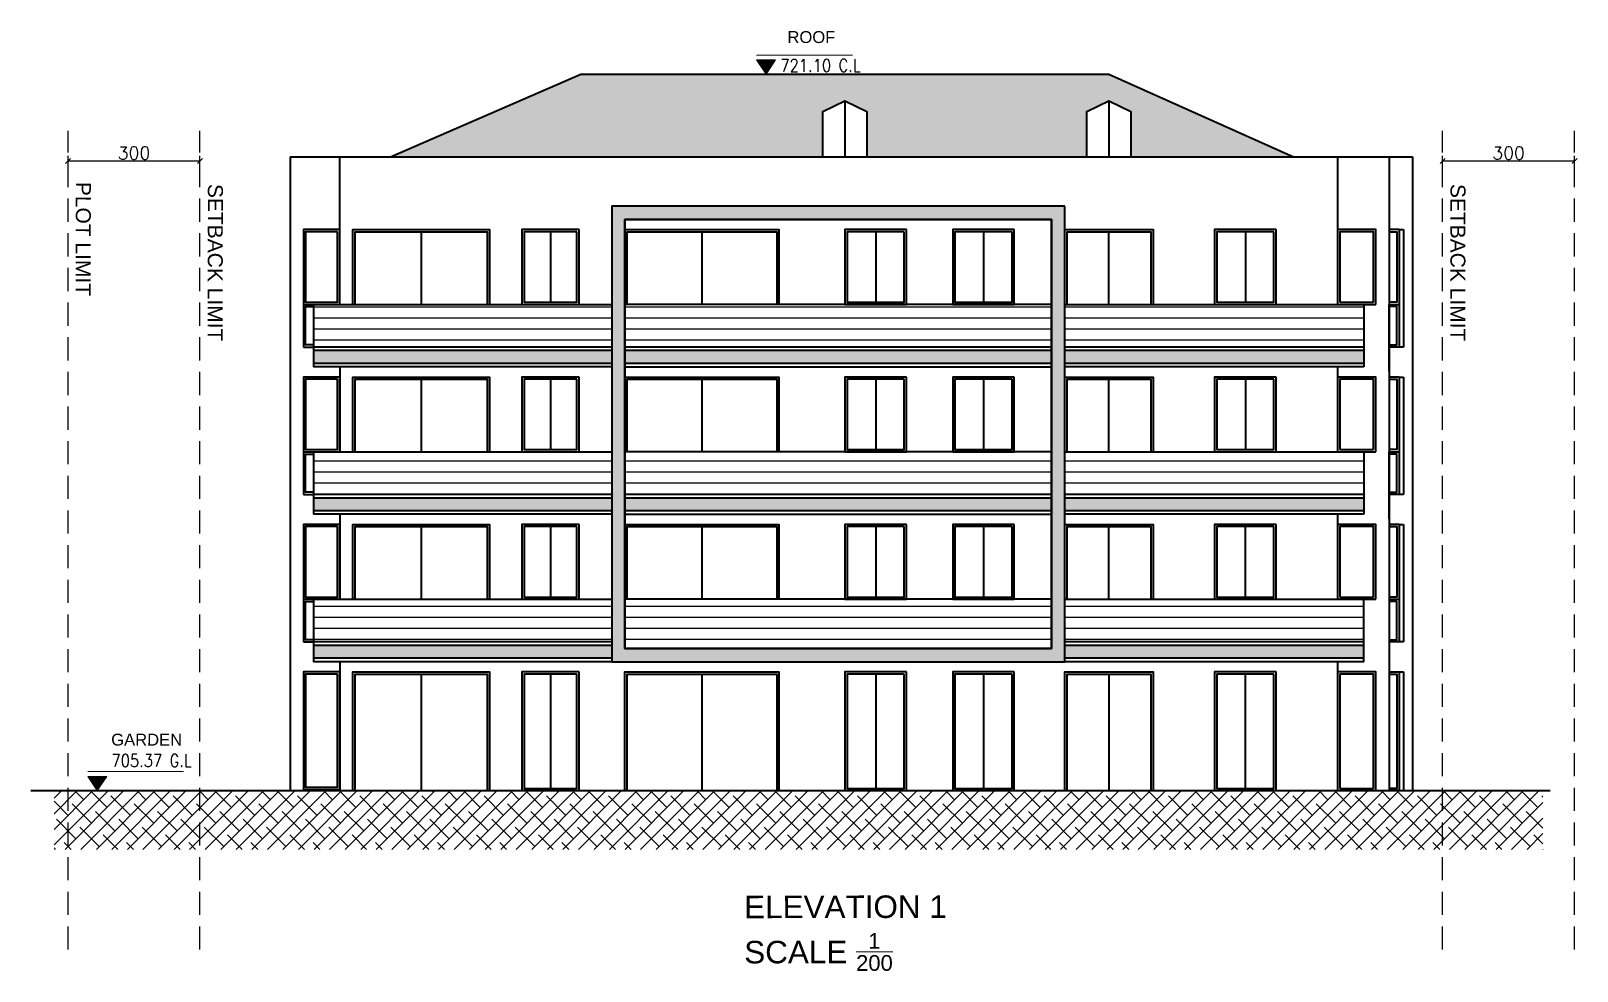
# Model space of a CAD drawing. Header units: metres. Extents: x -322116 to -321123, y -26723 to -26468.
# Drawn here: x -321780.66 to -321745.51, y -26712.24 to -26690.87 of the extents above; entities that cross this region are included whole.
import ezdxf

# ---------------------------------------------------------------- set-up
doc = ezdxf.new("R2010")
doc.units = ezdxf.units.M
doc.header["$LTSCALE"] = 7
doc.header["$MEASUREMENT"] = 0
doc.header["$PDMODE"] = 34
doc.header["$PDSIZE"] = 0.5
doc.linetypes.add('Keyplan G01-C$0$DASHED2', pattern=[0.375, 0.25, -0.125])
doc.layers.add('020-HATCH', color=7, linetype='Continuous')
doc.layers.add('Layer1', color=2, linetype='Continuous')
for name, color, linetype, lineweight in [('1363TRXX-AS003$0$A-FLOR-LIN0', 1, 'Continuous', 0), ('1363TX15X-AS301$0$A-FLOR-IDEN', 4, 'Continuous', 18), ('A-ANNO-TXT3', 6, 'Continuous', 30), ('A-GRID-DIMS', 142, 'Continuous', 9), ('A-WALL-BLWO', 7, 'Continuous', 40), ('plaster', 1, 'Continuous', 0)]:
    doc.layers.add(name, color=color, linetype=linetype, lineweight=lineweight)
doc.styles.add('1363TX15X-AS301$0$EG_SIMPLEX', font='SIMPLEX.shx')
doc.styles.add('EG_SIMPLEX', font='SIMPLEX.shx')
doc.styles.get("Standard").update_dxf_attribs({"font": 'romans.shx', "height": 0.5})
doc.dimstyles.new('ERGA-M-0200', dxfattribs={"dimscale": 1.15, "dimtxt": 0.2, "dimasz": 0.2, "dimexe": 0.1, "dimexo": 0.1, "dimgap": 0.06, "dimtad": 1, "dimdec": 1, "dimlfac": 100, "dimrnd": 5, "dimdsep": 46, "dimtxsty": 'EG_SIMPLEX', "dimblk1": 'OBLIQUE', "dimblk2": 'OBLIQUE', "dimsah": 1, "dimcen": 0.3, "dimclrd": 256, "dimclre": 256, "dimclrt": 2, "dimadec": 0, "dimazin": 0, "dimtfac": 1, "dimtdec": 1, "dimtix": 1, "dimtmove": 2, "dimatfit": 3, "dimldrblk": 'OBLIQUE', "dimfxl": 1, "dimtolj": 1, "dimtzin": 0, "dimarcsym": 0})

# ---------------------------------------------------------------- blocks, each defined once
blk = doc.blocks.new('_OBLIQUE')
at = {"color": 0, "linetype": 'ByBlock'}
blk.add_line((-0.5, -0.5), (0.5, 0.5), dxfattribs=at)
blk = doc.blocks.new('*D131')
at = {"layer": 'A-GRID-DIMS', "lineweight": -2, "transparency": 16777216}
for p, q in [((-321779.818, -26694.052), (-321779.818, -26693.712)), ((-321776.818, -26694.052), (-321776.818, -26693.712)), ((-321779.818, -26693.827), (-321776.818, -26693.827))]:
    blk.add_line(p, q, dxfattribs=at)
at = {"layer": 'Defpoints', "color": 0, "transparency": 16777216}
for p in [(-321776.818, -26693.827), (-321779.818, -26694.167), (-321776.818, -26694.167)]:
    blk.add_point(p, dxfattribs=at)
at = {"layer": 'A-GRID-DIMS', "lineweight": -2, "transparency": 16777216, "xscale": 0.115, "yscale": 0.115, "zscale": 0.115, "rotation": 180}
blk.add_blockref('_OBLIQUE', (-321779.818, -26693.827), dxfattribs=at)
at = {"layer": 'A-GRID-DIMS', "lineweight": -2, "transparency": 16777216, "xscale": 0.115, "yscale": 0.115, "zscale": 0.115}
blk.add_blockref('_OBLIQUE', (-321776.818, -26693.827), dxfattribs=at)
at = {"layer": 'A-GRID-DIMS', "color": 2, "transparency": 16777216, "insert": (-321778.318, -26693.649), "char_height": 0.2875, "attachment_point": 5, "style": 'EG_SIMPLEX'}
blk.add_mtext('\\A1;300', dxfattribs=at)
blk = doc.blocks.new('*D132')
at = {"layer": 'A-GRID-DIMS', "lineweight": -2, "transparency": 16777216}
for p, q in [((-321748.569, -26694.18), (-321748.569, -26693.712)), ((-321745.569, -26694.18), (-321745.569, -26693.712)), ((-321748.569, -26693.827), (-321745.569, -26693.827))]:
    blk.add_line(p, q, dxfattribs=at)
at = {"layer": 'Defpoints', "color": 0, "transparency": 16777216}
for p in [(-321745.569, -26693.827), (-321748.569, -26694.295), (-321745.569, -26694.295)]:
    blk.add_point(p, dxfattribs=at)
at = {"layer": 'A-GRID-DIMS', "lineweight": -2, "transparency": 16777216, "xscale": 0.115, "yscale": 0.115, "zscale": 0.115, "rotation": 180}
blk.add_blockref('_OBLIQUE', (-321748.569, -26693.827), dxfattribs=at)
at = {"layer": 'A-GRID-DIMS', "lineweight": -2, "transparency": 16777216, "xscale": 0.115, "yscale": 0.115, "zscale": 0.115}
blk.add_blockref('_OBLIQUE', (-321745.569, -26693.827), dxfattribs=at)
at = {"layer": 'A-GRID-DIMS', "color": 2, "transparency": 16777216, "insert": (-321747.069, -26693.649), "char_height": 0.2875, "attachment_point": 5, "style": 'EG_SIMPLEX'}
blk.add_mtext('\\A1;300', dxfattribs=at)
blk = doc.blocks.new('*U133')
blk.add_hatch(color=256).paths.add_polyline_path([(150, 225), (-150, 225), (0, 0)])
blk.add_line((-150, 300), (1362, 300))
blk.add_lwpolyline([(-150, 225), (150, 225), (0, 0)], close=True)
at = {"style": '1363TX15X-AS301$0$EG_SIMPLEX', "width": 0.85}
for tag, p in [('F.F.L.', (225, 375)), ('C.L.', (225, 39))]:
    blk.add_attdef(tag, p, '', height=200, dxfattribs=at)
blk = doc.blocks.new('NEW FOR ELEV 1')
at = {"layer": '020-HATCH', "true_color": 0x939598}
h = blk.add_hatch(dxfattribs=at)
h.set_pattern_fill('ANSI31', color=252, scale=2, angle=315)
h.set_pattern_definition([(0, (157.19628, -126.39213), (1e-16, 0.25), [])])
h.paths.add_polyline_path([(-321793.739, -26826.981), (-321803.439, -26826.981), (-321803.439, -26827.951), (-321793.739, -26827.951)])
h.paths.add_polyline_path([(-321786.639, -26826.981), (-321793.439, -26826.981), (-321793.439, -26827.951), (-321786.639, -26827.951)])
h.paths.add_polyline_path([(-321810.522, -26827.031), (-321810.522, -26827.951), (-321803.739, -26827.951), (-321803.739, -26827.031)])
at = {"layer": '020-HATCH', "transparency": 33554541}
h = blk.add_hatch(color=8, dxfattribs=at)
h.dxf.hatch_style = 1
h.paths.add_polyline_path([(-321793.739, -26828.031), (-321803.439, -26828.031), (-321803.439, -26828.321), (-321793.739, -26828.321)])
h.paths.add_polyline_path([(-321810.522, -26828.031), (-321810.522, -26828.321), (-321803.739, -26828.321), (-321803.739, -26828.031)])
h.paths.add_polyline_path([(-321786.639, -26828.321), (-321786.639, -26828.031), (-321793.439, -26828.031), (-321793.439, -26828.321)])
at = {"color": 8, "transparency": 33554623}
blk.add_lwpolyline([(-321786.069, -26828.501), (-321786.069, -26826.981)], dxfattribs=at)
at = {"layer": 'A-WALL-BLWO', "color": 4}
for p, q in [((-321808.072, -26825.331, -877.001), (-321808.072, -26826.981, -30.241)), ((-321805.131, -26825.331, -877.001), (-321805.131, -26826.931, 0)), ((-321801.689, -26825.331, -877.001), (-321801.689, -26826.981, -30.241)), ((-321797.739, -26825.331, -877.001), (-321797.739, -26826.931, 0)), ((-321795.289, -26825.331, -877.001), (-321795.289, -26826.931, 0)), ((-321792.436, -26826.981, 20.609), (-321792.436, -26825.331, 0)), ((-321789.336, -26825.331, -877.001), (-321789.336, -26826.931, 0)), ((-321785.839, -26825.281, 0), (-321786.069, -26825.281, 0)), ((-321785.839, -26825.281, 0), (-321785.739, -26825.281, 0)), ((-321785.839, -26825.281, 0), (-321785.839, -26827.951, 0)), ((-321785.739, -26825.281, 0), (-321785.739, -26827.951, 0)), ((-321787.189, -26826.931, 0), (-321786.419, -26826.931, 0)), ((-321810.749, -26826.981, 0), (-321810.749, -26827.951, 0)), ((-321805.781, -26826.981, 0), (-321804.481, -26826.981, 0)), ((-321798.439, -26826.981, 0), (-321797.039, -26826.981, 0)), ((-321790.036, -26826.981, 0), (-321788.636, -26826.981, 0)), ((-321786.639, -26826.981, 0), (-321786.369, -26826.981, 0)), ((-321786.069, -26826.981, 0), (-321785.839, -26826.981, 0)), ((-321810.749, -26827.951, 0), (-321810.522, -26827.951, 0)), ((-321785.739, -26827.951, 0), (-321786.069, -26827.951, 0))]:
    blk.add_line(p, q, dxfattribs=at)
at = {"layer": 'A-WALL-BLWO'}
for p, q in [((-321810.522, -26826.981, 0), (-321803.739, -26826.981, 0)), ((-321810.522, -26826.981, 0), (-321810.522, -26828.401, 0)), ((-321793.439, -26826.981), (-321786.639, -26826.981, 0)), ((-321786.639, -26826.981, 0), (-321786.639, -26828.401, 0)), ((-321803.739, -26827.951), (-321810.522, -26827.951)), ((-321793.739, -26827.951, 0), (-321803.439, -26827.951, 0)), ((-321786.639, -26827.951), (-321793.439, -26827.951)), ((-321803.739, -26828.031), (-321810.522, -26828.031)), ((-321803.739, -26828.321, 0), (-321810.522, -26828.321, 0)), ((-321793.739, -26828.031, 0), (-321803.439, -26828.031, 0)), ((-321793.739, -26828.321, 0), (-321803.439, -26828.321, 0)), ((-321786.639, -26828.031), (-321793.439, -26828.031)), ((-321786.639, -26828.321, 0), (-321793.439, -26828.321, 0)), ((-321803.739, -26828.401, 0), (-321810.522, -26828.401, 0)), ((-321786.639, -26828.401, 0), (-321793.439, -26828.401, 0)), ((-321786.639, -26828.401, 0), (-321793.439, -26828.401, 0))]:
    blk.add_line(p, q, dxfattribs=at)
at = {"layer": 'A-WALL-BLWO', "color": 4}
for points in [[(-321809.922, -26825.281), (-321810.749, -26825.281), (-321810.749, -26826.981), (-321809.922, -26826.981)], [(-321809.972, -26825.331), (-321810.699, -26825.331), (-321810.699, -26826.931), (-321809.972, -26826.931)], [(-321804.481, -26825.281), (-321805.781, -26825.281), (-321805.781, -26826.981), (-321804.481, -26826.981)], [(-321804.531, -26825.331), (-321805.731, -26825.331), (-321805.731, -26826.931), (-321804.531, -26826.931)], [(-321797.039, -26825.281), (-321798.439, -26825.281), (-321798.439, -26826.981), (-321797.039, -26826.981)], [(-321797.089, -26825.331), (-321798.389, -26825.331), (-321798.389, -26826.931), (-321797.089, -26826.931)], [(-321794.589, -26825.281), (-321795.989, -26825.281), (-321795.989, -26826.981), (-321794.589, -26826.981)], [(-321794.639, -26825.331), (-321795.939, -26825.331), (-321795.939, -26826.931), (-321794.639, -26826.931)], [(-321788.636, -26825.281), (-321790.036, -26825.281), (-321790.036, -26826.981), (-321788.636, -26826.981)], [(-321788.686, -26825.331), (-321789.986, -26825.331), (-321789.986, -26826.931), (-321788.686, -26826.931)]]:
    blk.add_lwpolyline(points, close=True, dxfattribs=at)
for points in [[(-321809.622, -26826.981), (-321809.622, -26825.281), (-321806.522, -26825.281), (-321806.522, -26826.981)], [(-321809.572, -26826.981), (-321809.572, -26825.331), (-321806.572, -26825.331), (-321806.572, -26826.981)], [(-321786.069, -26825.331), (-321785.889, -26825.331), (-321785.889, -26826.931), (-321786.069, -26826.931)], [(-321795.989, -26826.981), (-321794.589, -26826.981)], [(-321786.069, -26827.901), (-321785.889, -26827.901), (-321785.889, -26827.031), (-321786.069, -26827.031)]]:
    blk.add_lwpolyline(points, dxfattribs=at)
at = {"layer": 'A-WALL-BLWO', "color": 4, "elevation": 0}
for points in [[(-321803.439, -26826.981), (-321803.439, -26825.281), (-321799.939, -26825.281), (-321799.939, -26826.981)], [(-321803.389, -26826.981), (-321803.389, -26825.331), (-321799.989, -26825.331), (-321799.989, -26826.981)], [(-321793.439, -26826.981), (-321793.439, -26825.281), (-321791.434, -26825.281), (-321791.434, -26826.981)], [(-321793.389, -26826.981), (-321793.389, -26825.331), (-321791.484, -26825.331), (-321791.484, -26826.981)], [(-321786.369, -26826.981), (-321786.369, -26825.281), (-321787.239, -26825.281), (-321787.239, -26826.981)], [(-321786.419, -26826.931), (-321786.419, -26825.331), (-321787.189, -26825.331), (-321787.189, -26826.931)], [(-321810.522, -26827.898), (-321810.699, -26827.898), (-321810.699, -26827.031), (-321810.522, -26827.031)]]:
    blk.add_lwpolyline(points, dxfattribs=at)
at = {"layer": 'A-WALL-BLWO'}
blk.add_lwpolyline([(-321793.739, -26826.981), (-321803.439, -26826.981), (-321803.439, -26828.401), (-321793.739, -26828.401)], close=True, dxfattribs=at)

msp = doc.modelspace()

# ---------------------------------------------------------------- hatches: boundary and pattern name
at = {"layer": '020-HATCH', "true_color": 0x939598}
h = msp.add_hatch(dxfattribs=at)
h.set_pattern_fill('ANSI31', color=252, scale=2, angle=315)
h.set_pattern_definition([(0, (193.47886, -3.2), (1e-16, 0.25), [])])
h.paths.add_polyline_path([(-321757.4564, -26703.7887), (-321767.1564, -26703.7887), (-321767.1564, -26704.7587), (-321757.4564, -26704.7587)])
h.paths.add_polyline_path([(-321750.3564, -26703.7887), (-321757.1564, -26703.7887), (-321757.1564, -26704.7587), (-321750.3564, -26704.7587)])
h.paths.add_polyline_path([(-321774.2395, -26703.8387), (-321774.2395, -26704.7587), (-321767.4564, -26704.7587), (-321767.4564, -26703.8387)])
at = {"layer": '020-HATCH', "transparency": 33554541}
h = msp.add_hatch(color=8, dxfattribs=at)
h.dxf.hatch_style = 1
h.paths.add_polyline_path([(-321774.2395, -26704.8387), (-321774.2395, -26705.1287), (-321767.4564, -26705.1287), (-321767.4564, -26704.8387)])
h.paths.add_polyline_path([(-321750.3564, -26705.1287), (-321750.3564, -26704.8387), (-321757.1564, -26704.8387), (-321757.1564, -26705.1287)])
at = {"layer": '1363TRXX-AS003$0$A-FLOR-LIN0', "transparency": 33554549}
h = msp.add_hatch(dxfattribs=at)
h.set_pattern_fill('AR-RSHKE', color=256, scale=0.02, angle=360)
h.set_pattern_definition([(0, (193.47886, 0), (0.51, 0.24), [0.12, -0.1, 0.14, -0.06, 0.18, -0.08]), (0, (193.59886, 0.01), (0.51, 0.24), [0.1, -0.38, 0.08, -0.12]), (0, (193.83886, -0.015), (0.51, 0.24), [0.06, -0.62]), (90, (193.47886, 0), (-0.17, 0.24), [0.23, -0.73]), (90, (193.59886, 0), (-0.17, 0.24), [0.225, -0.735]), (90, (193.69886, -1e-16), (-0.17, 0.24), [0.21, -0.75]), (90, (193.83886, -0.015), (-0.17, 0.24), [0.23, -0.73]), (90, (193.89886, -0.015), (-0.17, 0.24), [0.23, -0.73]), (90, (194.07886, -1e-16), (-0.17, 0.24), [0.22, -0.74])])
h.paths.add_polyline_path([(-321768.1577, -26691.8587), (-321772.4895, -26693.7317), (-321772.4895, -26693.7387), (-321762.6569, -26693.7387), (-321762.6569, -26692.7087), (-321762.157, -26692.4644), (-321761.6571, -26692.7087), (-321761.6569, -26693.7387), (-321756.6563, -26693.7387), (-321756.6563, -26692.7087), (-321756.1564, -26692.4644), (-321755.6565, -26692.7087), (-321755.6563, -26693.7387), (-321751.9564, -26693.7387), (-321751.9564, -26693.7317), (-321756.1564, -26691.8587)])
at = {"layer": 'A-WALL-BLWO', "transparency": 33554610}
h = msp.add_hatch(color=8, dxfattribs=at)
h.dxf.hatch_style = 1
h.paths.add_polyline_path([(-321757.1564, -26694.8587), (-321767.4564, -26694.8587), (-321767.4564, -26705.2087), (-321757.1564, -26705.2087)])
h.paths.add_polyline_path([(-321767.1564, -26695.1587), (-321757.4564, -26695.1587), (-321757.4564, -26704.9087), (-321767.1564, -26704.9087)], flags=16)
at = {"layer": 'plaster'}
h = msp.add_hatch(dxfattribs=at)
h.set_pattern_fill('ANSI38', color=256, scale=2)
h.set_pattern_definition([(45, (391.82372, 119.99213), (-0.1767766953, 0.1767766953), []), (135, (391.82372, 119.99213), (-0.53033008589, 0.1767766953), [0.625, -0.375])])
h.paths.add_polyline_path([(-321746.2871, -26708.1387), (-321780.1341, -26708.1387), (-321780.1341, -26709.4738), (-321746.2871, -26709.4738)])

# ---------------------------------------------------------------- linework, layer by layer
at = {"color": 8, "transparency": 33554623}
msp.add_lwpolyline([(-321749.7864, -26705.3087), (-321749.7864, -26703.7887)], dxfattribs=at)
at = {"layer": 'A-WALL-BLWO'}
for p, q in [((-321762.157, -26692.4644, 877.0008), (-321762.157, -26693.7387, 877.0008)), ((-321756.1564, -26692.4644, 877.0008), (-321756.1564, -26693.7387, 877.0008)), ((-321774.7664, -26693.7387, 877.0005), (-321749.2564, -26693.7387, 877.0005)), ((-321774.7664, -26693.7387, 0), (-321774.7664, -26708.1387, 0)), ((-321773.6395, -26697.0887), (-321773.6395, -26693.7387)), ((-321750.9564, -26693.7387), (-321750.9564, -26697.0887)), ((-321749.7864, -26693.7387, 0), (-321749.7864, -26708.1387, 0)), ((-321773.6395, -26698.5087), (-321773.6395, -26700.4387, 0)), ((-321750.9564, -26698.5087), (-321750.9564, -26700.4387, 0)), ((-321773.6395, -26701.8587), (-321773.6395, -26703.7887, 0)), ((-321750.9564, -26701.8587), (-321750.9564, -26703.7887, 0)), ((-321774.4395, -26703.7887, 0), (-321767.4564, -26703.7887, 0)), ((-321774.2395, -26703.7887), (-321774.2395, -26705.2087, 0)), ((-321757.1564, -26703.7887), (-321750.3564, -26703.7887, 0)), ((-321750.3564, -26705.2087), (-321750.3564, -26703.7887)), ((-321767.4564, -26704.7587), (-321774.2395, -26704.7587)), ((-321767.4564, -26704.8387), (-321774.2395, -26704.8387)), ((-321750.3564, -26704.7587), (-321757.1564, -26704.7587)), ((-321750.3564, -26704.8387), (-321757.1564, -26704.8387)), ((-321767.4564, -26705.1287, 0), (-321774.2395, -26705.1287, 0)), ((-321767.4564, -26705.2087, 0), (-321774.2395, -26705.2087, 0)), ((-321773.6395, -26705.2087), (-321773.6395, -26708.1387)), ((-321750.3564, -26705.1287, 0), (-321757.1564, -26705.1287, 0)), ((-321750.3564, -26705.2087, 0), (-321757.1564, -26705.2087, 0)), ((-321750.3564, -26705.2087, 0), (-321757.1564, -26705.2087, 0)), ((-321750.9564, -26705.2087), (-321750.9564, -26708.1387)), ((-321780.6612, -26708.1387, 0), (-321746.1233, -26708.1387, 0))]:
    msp.add_line(p, q, dxfattribs=at)
at = {"layer": 'A-WALL-BLWO', "color": 4}
for p, q in [((-321771.7895, -26702.1387, -877.0005), (-321771.7895, -26703.7887, -30.2414)), ((-321768.848, -26702.1387, -877.0005), (-321768.848, -26703.7387, 0)), ((-321765.4064, -26702.1387, -877.0005), (-321765.4064, -26703.7887, -30.2414)), ((-321761.4564, -26702.1387, -877.0005), (-321761.4564, -26703.7387, 0)), ((-321759.0064, -26702.1387, -877.0005), (-321759.0064, -26703.7387, 0)), ((-321756.1539, -26703.7887, 20.6094), (-321756.1539, -26702.1387, 0.0001)), ((-321753.0539, -26702.1387, -877.0005), (-321753.0539, -26703.7387, 0)), ((-321749.5564, -26702.0887, 0.0001), (-321749.7864, -26702.0887, 0.0001)), ((-321749.5564, -26702.0887, 0.0001), (-321749.5564, -26704.7587)), ((-321749.5564, -26702.0887, 0.0001), (-321749.4564, -26702.0887, 0.0001)), ((-321749.4564, -26702.0887, 0.0001), (-321749.4564, -26704.7587)), ((-321774.4664, -26703.7887, 0), (-321774.4664, -26704.7587)), ((-321769.498, -26703.7887, 0), (-321768.198, -26703.7887, 0)), ((-321762.1564, -26703.7887, 0), (-321760.7564, -26703.7887, 0)), ((-321753.7539, -26703.7887, 0), (-321752.3539, -26703.7887, 0)), ((-321750.9064, -26703.7387, 0), (-321750.1364, -26703.7387, 0)), ((-321750.3564, -26703.7887), (-321750.0864, -26703.7887, 0)), ((-321749.7864, -26703.7887, 0), (-321749.5564, -26703.7887, 0)), ((-321774.4664, -26704.7587), (-321774.2395, -26704.7587)), ((-321749.4564, -26704.7587), (-321749.7864, -26704.7587, 0)), ((-321771.7895, -26705.4887, -876.9999), (-321771.7895, -26708.1387, 0)), ((-321768.848, -26705.4887, -876.9999), (-321768.848, -26708.0887, 0)), ((-321765.4064, -26705.4887, -876.9999), (-321765.4064, -26708.1387, 0)), ((-321761.4564, -26705.4887, -876.9999), (-321761.4564, -26708.0887, 0)), ((-321759.0064, -26705.4887, -876.9999), (-321759.0064, -26708.0887, 0)), ((-321756.1539, -26705.4887), (-321756.1539, -26708.1387, 876.9999)), ((-321753.0539, -26705.4887, -876.9999), (-321753.0539, -26708.0887, 0)), ((-321749.5564, -26705.4387, -876.9999), (-321749.5564, -26708.1387, 0)), ((-321749.5564, -26705.4387, -876.9999), (-321749.4564, -26705.4387, -876.9999)), ((-321749.4564, -26705.4387, -876.9999), (-321749.4564, -26708.1387, 0)), ((-321750.9064, -26708.0887, 0), (-321750.1364, -26708.0887, 0)), ((-321769.498, -26708.1387, 0), (-321768.198, -26708.1387, 0)), ((-321762.1564, -26708.1387, 0), (-321760.7564, -26708.1387, 0)), ((-321759.7064, -26708.1387, 0), (-321758.3064, -26708.1387, 0)), ((-321753.7539, -26708.1387, 0), (-321752.3539, -26708.1387, 0)), ((-321749.7864, -26708.1387, 0), (-321749.4564, -26708.1387, 0))]:
    msp.add_line(p, q, dxfattribs=at)
at = {"layer": 'A-WALL-BLWO'}
for points, elevation in [([(-321772.4895, -26693.7387), (-321772.4895, -26693.7317), (-321768.1577, -26691.8587), (-321756.1564, -26691.8587), (-321751.9564, -26693.7317), (-321751.9564, -26693.7387)], 0), ([(-321762.6569, -26693.7387), (-321762.6569, -26692.7087), (-321762.157, -26692.4644), (-321761.6571, -26692.7087), (-321761.6569, -26693.7387)], 877.0008), ([(-321756.6563, -26693.7387), (-321756.6563, -26692.7087), (-321756.1564, -26692.4644), (-321755.6565, -26692.7087), (-321755.6563, -26693.7387)], 877.0008)]:
    msp.add_lwpolyline(points, dxfattribs=dict(at, elevation=elevation))
for points in [[(-321749.2564, -26693.7387), (-321749.2564, -26708.1387)], [(-321757.4564, -26704.9087), (-321757.4564, -26703.7887), (-321767.1564, -26703.7887), (-321767.1564, -26704.9087)], [(-321767.1564, -26705.2087), (-321767.1564, -26705.2087), (-321760.9064, -26705.2087)]]:
    msp.add_lwpolyline(points, dxfattribs=at)
for points in [[(-321757.1564, -26694.8587), (-321767.4564, -26694.8587), (-321767.4564, -26705.2087), (-321757.1564, -26705.2087)], [(-321757.1564, -26694.8587), (-321767.4564, -26694.8587), (-321767.4564, -26705.2087), (-321757.1564, -26705.2087)], [(-321757.4564, -26695.1587), (-321767.1564, -26695.1587), (-321767.1564, -26704.9087), (-321757.4564, -26704.9087)], [(-321767.1564, -26695.1587), (-321757.4564, -26695.1587), (-321757.4564, -26704.9087), (-321767.1564, -26704.9087)]]:
    msp.add_lwpolyline(points, close=True, dxfattribs=at)
at = {"layer": 'A-WALL-BLWO', "color": 4}
for points in [[(-321773.6395, -26702.0887), (-321774.4664, -26702.0887), (-321774.4664, -26703.7887), (-321773.6395, -26703.7887)], [(-321773.6895, -26702.1387), (-321774.4164, -26702.1387), (-321774.4164, -26703.7387), (-321773.6895, -26703.7387)], [(-321768.198, -26702.0887), (-321769.498, -26702.0887), (-321769.498, -26703.7887), (-321768.198, -26703.7887)], [(-321768.248, -26702.1387), (-321769.448, -26702.1387), (-321769.448, -26703.7387), (-321768.248, -26703.7387)], [(-321760.7564, -26702.0887), (-321762.1564, -26702.0887), (-321762.1564, -26703.7887), (-321760.7564, -26703.7887)], [(-321760.8064, -26702.1387), (-321762.1064, -26702.1387), (-321762.1064, -26703.7387), (-321760.8064, -26703.7387)], [(-321758.3064, -26702.0887), (-321759.7064, -26702.0887), (-321759.7064, -26703.7887), (-321758.3064, -26703.7887)], [(-321758.3564, -26702.1387), (-321759.6564, -26702.1387), (-321759.6564, -26703.7387), (-321758.3564, -26703.7387)], [(-321752.3539, -26702.0887), (-321753.7539, -26702.0887), (-321753.7539, -26703.7887), (-321752.3539, -26703.7887)], [(-321752.4039, -26702.1387), (-321753.7039, -26702.1387), (-321753.7039, -26703.7387), (-321752.4039, -26703.7387)], [(-321773.6395, -26705.4387), (-321774.4664, -26705.4387), (-321774.4664, -26708.1087), (-321773.6395, -26708.1087)], [(-321773.6895, -26705.4887), (-321774.4164, -26705.4887), (-321774.4164, -26708.0587), (-321773.6895, -26708.0587)], [(-321768.198, -26705.4387), (-321769.498, -26705.4387), (-321769.498, -26708.1387), (-321768.198, -26708.1387)], [(-321768.248, -26705.4887), (-321769.448, -26705.4887), (-321769.448, -26708.0887), (-321768.248, -26708.0887)], [(-321760.7564, -26705.4387), (-321762.1564, -26705.4387), (-321762.1564, -26708.1387), (-321760.7564, -26708.1387)], [(-321760.8064, -26705.4887), (-321762.1064, -26705.4887), (-321762.1064, -26708.0887), (-321760.8064, -26708.0887)], [(-321758.3064, -26705.4387), (-321759.7064, -26705.4387), (-321759.7064, -26708.1387), (-321758.3064, -26708.1387)], [(-321758.3564, -26705.4887), (-321759.6564, -26705.4887), (-321759.6564, -26708.0887), (-321758.3564, -26708.0887)], [(-321752.3539, -26705.4387), (-321753.7539, -26705.4387), (-321753.7539, -26708.1387), (-321752.3539, -26708.1387)], [(-321752.4039, -26705.4887), (-321753.7039, -26705.4887), (-321753.7039, -26708.0887), (-321752.4039, -26708.0887)]]:
    msp.add_lwpolyline(points, close=True, dxfattribs=at)
for points in [[(-321773.3395, -26703.7887), (-321773.3395, -26702.0887), (-321770.2395, -26702.0887), (-321770.2395, -26703.7887)], [(-321773.2895, -26703.7887), (-321773.2895, -26702.1387), (-321770.2895, -26702.1387), (-321770.2895, -26703.7887)], [(-321749.7864, -26702.1387), (-321749.6064, -26702.1387), (-321749.6064, -26703.7387), (-321749.7864, -26703.7387)], [(-321774.2395, -26704.7087), (-321774.4164, -26704.7087), (-321774.4164, -26703.8387), (-321774.2395, -26703.8387)], [(-321759.7064, -26703.7887), (-321758.3064, -26703.7887)], [(-321749.7864, -26704.7087), (-321749.6064, -26704.7087), (-321749.6064, -26703.8387), (-321749.7864, -26703.8387)], [(-321773.3395, -26708.1387), (-321773.3395, -26705.4387), (-321770.2395, -26705.4387), (-321770.2395, -26708.1387)], [(-321773.2895, -26708.1387), (-321773.2895, -26705.4887), (-321770.2895, -26705.4887), (-321770.2895, -26708.1387)], [(-321757.1564, -26708.1387), (-321757.1564, -26705.4387), (-321755.1514, -26705.4387), (-321755.1514, -26708.1387)], [(-321757.1064, -26708.1387), (-321757.1064, -26705.4887), (-321755.2014, -26705.4887), (-321755.2014, -26708.1387)], [(-321750.0864, -26708.1387), (-321750.0864, -26705.4387), (-321750.9564, -26705.4387), (-321750.9564, -26708.1387)], [(-321750.1364, -26708.0887), (-321750.1364, -26705.4887), (-321750.9064, -26705.4887), (-321750.9064, -26708.0887)], [(-321749.7864, -26705.4387), (-321749.5564, -26705.4387), (-321749.5564, -26708.1387), (-321749.7864, -26708.1387)], [(-321749.7864, -26705.4887), (-321749.6064, -26705.4887), (-321749.6064, -26708.0887), (-321749.7864, -26708.0887)]]:
    msp.add_lwpolyline(points, dxfattribs=at)
at = {"layer": 'A-WALL-BLWO', "color": 4, "elevation": 0}
for points in [[(-321767.1564, -26703.7887), (-321767.1564, -26702.0887), (-321763.6564, -26702.0887), (-321763.6564, -26703.7887)], [(-321767.1064, -26703.7887), (-321767.1064, -26702.1387), (-321763.7064, -26702.1387), (-321763.7064, -26703.7887)], [(-321757.1564, -26703.7887), (-321757.1564, -26702.0887), (-321755.1514, -26702.0887), (-321755.1514, -26703.7887)], [(-321757.1064, -26703.7887), (-321757.1064, -26702.1387), (-321755.2014, -26702.1387), (-321755.2014, -26703.7887)], [(-321750.0864, -26703.7887), (-321750.0864, -26702.0887), (-321750.9564, -26702.0887), (-321750.9564, -26703.7887)], [(-321750.1364, -26703.7387), (-321750.1364, -26702.1387), (-321750.9064, -26702.1387), (-321750.9064, -26703.7387)], [(-321767.1564, -26708.1387), (-321767.1564, -26705.4387), (-321763.6564, -26705.4387), (-321763.6564, -26708.1387)], [(-321767.1064, -26708.1387), (-321767.1064, -26705.4887), (-321763.7064, -26705.4887), (-321763.7064, -26708.1387)]]:
    msp.add_lwpolyline(points, dxfattribs=at)
at = {"layer": 'Layer1', "linetype": 'Keyplan G01-C$0$DASHED2', "ltscale": 0.3}
for p, q in [((-321779.8178, -26711.748), (-321779.8178, -26693.1435)), ((-321776.8178, -26711.748), (-321776.8178, -26693.1435)), ((-321748.5695, -26711.748), (-321748.5695, -26693.1435)), ((-321745.5695, -26711.748), (-321745.5695, -26693.1435))]:
    msp.add_line(p, q, dxfattribs=at)

# ---------------------------------------------------------------- block references
at = {"layer": '1363TX15X-AS301$0$A-FLOR-IDEN'}
ref = msp.add_blockref('*U133', (-321763.9474, -26691.8587, 0.0002), dxfattribs=dict(at, xscale=0.00144, yscale=0.00144, zscale=0.00144))
ref.add_attrib('C.L.', '721.10 C.L', (-321763.6234, -26691.8021, 0.0002), dxfattribs={"layer": '0', "height": 0.288, "style": '1363TX15X-AS301$0$EG_SIMPLEX', "width": 0.85})
ref = msp.add_blockref('*U133', (-321779.1541, -26708.1387, 0.0007), dxfattribs=dict(at, xscale=0.00144, yscale=0.00144, zscale=0.00144))
ref.add_attrib('F.F.L.', '705.37 G.L', (-321778.8301, -26707.5987, 0.0007), dxfattribs={"layer": '0', "height": 0.288, "style": '1363TX15X-AS301$0$EG_SIMPLEX', "width": 0.85})
at = {"layer": 'A-WALL-BLWO'}
for p in [(36.2826, 129.8921, 0), (36.2826, 126.5421, 0)]:
    msp.add_blockref('NEW FOR ELEV 1', p, dxfattribs=at)

# ---------------------------------------------------------------- texts
at = {"layer": 'A-ANNO-TXT3', "lineweight": 5}
for s, width, gutter_width, heights, insert, char_height, attachment_point, rotation in [('\\A1;{\\fArial Unicode MS|b0|i0|c0|p34;ROOF}', 1.423931, 3.0774, [0.4674], (-321763.463, -26690.8777, -0.0005), 0.27, 1, 359.90083), ('{\\fArial Unicode MS|b0|i0|c0|p34;PLOT LIMIT}', 4.17223, 5.1289, [0.3528], (-321779.649, -26696.8977, 0), 0.341116, 9, 269.90083), ('{\\fArial Unicode MS|b0|i0|c0|p34;SETBACK LIMIT}', 4.17223, 5.1289, [0.3528], (-321776.649, -26697.9258, 0), 0.341116, 9, 269.90083), ('{\\fArial Unicode MS|b0|i0|c0|p34;SETBACK LIMIT}', 4.17223, 5.1289, [0.3528], (-321748.4007, -26697.9258, 0), 0.341116, 9, 269.90083), ('\\A1;{\\fArial Unicode MS|b0|i0|c0|p34;GARDEN}', 1.423931, 3.0774, [0.4674], (-321778.8361, -26706.8437), 0.27, 1, 359.90083), ('\\A1;{\\fArial Unicode MS|b0|i0|c0|p34;ELEVATION 1\\PSCALE \\H0.7x;\\S1/200;}', 8.323156, 7.6934, [2.2325], (-321764.4448, -26712.2383, 0.0007), 0.511674, 7, 0.09917)]:
    msp.add_mtext_dynamic_manual_height_columns(s, width=width, gutter_width=gutter_width, heights=heights, dxfattribs=dict(at, insert=insert, char_height=char_height, attachment_point=attachment_point, rotation=rotation))

# ---------------------------------------------------------------- dimensions: what is measured, and where the dimension line sits
at = {"layer": 'A-GRID-DIMS'}
for base, p1, p2, picture, middle in [((-321776.8178, -26693.8273), (-321779.8178, -26694.1674), (-321776.8178, -26694.1674), '*D131', (-321778.3178, -26693.6491)), ((-321745.5695, -26693.8273), (-321748.5695, -26694.295), (-321745.5695, -26694.295), '*D132', (-321747.0695, -26693.6491))]:
    dim = msp.add_linear_dim(base=base, p1=p1, p2=p2, dimstyle='ERGA-M-0200', override={"dimtxt": 0.25, "dimasz": 0.1, "dimgap": 0.03, "dimfxl": 100}, dxfattribs=at)
    dim.commit()
    dim.dimension.update_dxf_attribs({"geometry": picture, "text_midpoint": middle})

doc.saveas('drawing.dxf')
